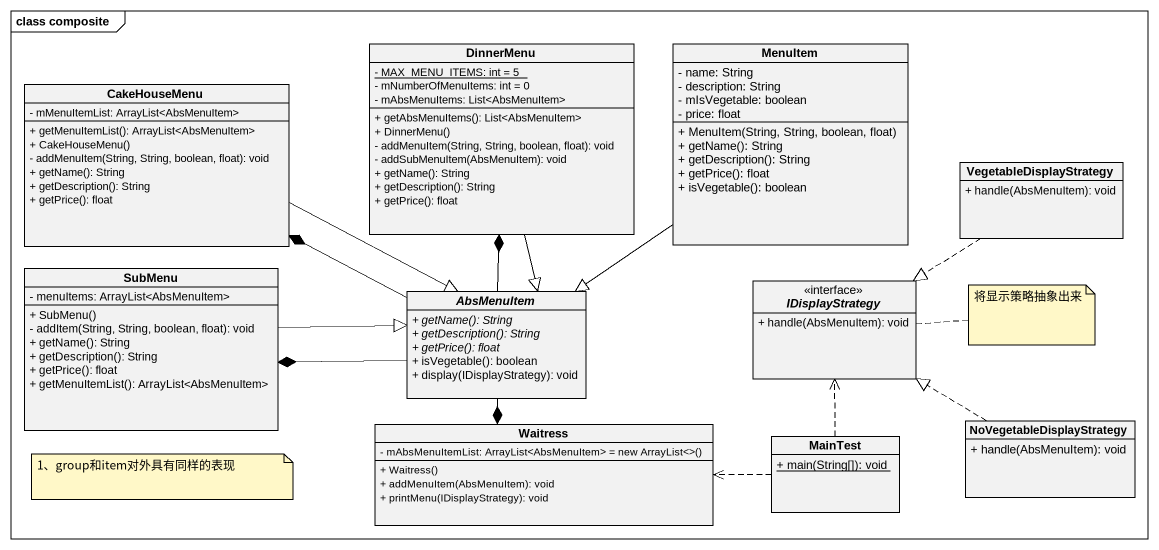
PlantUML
@startuml
mainframe class composite
hide circle
hide empty members
skinparam classAttributeIconSize 0
class DinnerMenu {
  {static} - MAX_MENU_ITEMS: int = 5
  - mNumberOfMenuItems: int = 0
  - mAbsMenuItems: List<AbsMenuItem>
  + getAbsMenuItems(): List<AbsMenuItem>
  + DinnerMenu()
  - addMenuItem(String, String, boolean, float): void
  - addSubMenuItem(AbsMenuItem): void
  + getName(): String
  + getDescription(): String
  + getPrice(): float
}
class MenuItem {
  - name: String
  - description: String
  - mIsVegetable: boolean
  - price: float
  + MenuItem(String, String, boolean, float)
  + getName(): String
  + getDescription(): String
  + getPrice(): float
  + isVegetable(): boolean
}
class CakeHouseMenu {
  - mMenuItemList: ArrayList<AbsMenuItem>
  + getMenuItemList(): ArrayList<AbsMenuItem>
  + CakeHouseMenu()
  - addMenuItem(String, String, boolean, float): void
  + getName(): String
  + getDescription(): String
  + getPrice(): float
}
class VegetableDisplayStrategy {
  + handle(AbsMenuItem): void
}
class SubMenu {
  - menuItems: ArrayList<AbsMenuItem>
  + SubMenu()
  - addItem(String, String, boolean, float): void
  + getName(): String
  + getDescription(): String
  + getPrice(): float
  + getMenuItemList(): ArrayList<AbsMenuItem>
}
abstract class AbsMenuItem {
  {abstract} + getName(): String
  {abstract} + getDescription(): String
  {abstract} + getPrice(): float
  + isVegetable(): boolean
  + display(IDisplayStrategy): void
}
interface IDisplayStrategy <<interface>> {
  + handle(AbsMenuItem): void
}
class Waitress {
  {field} - mAbsMenuItemList: ArrayList<AbsMenuItem> = new ArrayList<>()
  + Waitress()
  + addMenuItem(AbsMenuItem): void
  + printMenu(IDisplayStrategy): void
}
class MainTest {
  {static} + main(String[]): void
}
class NoVegetableDisplayStrategy {
  + handle(AbsMenuItem): void
}
DinnerMenu --|> AbsMenuItem
MenuItem --|> AbsMenuItem
CakeHouseMenu -right-|> AbsMenuItem
VegetableDisplayStrategy ..|> IDisplayStrategy
SubMenu -right-|> AbsMenuItem
AbsMenuItem -up-* DinnerMenu
AbsMenuItem -left-* CakeHouseMenu
AbsMenuItem -left-* SubMenu
AbsMenuItem --* Waitress
MainTest .up.> IDisplayStrategy
MainTest .left.> Waitress
NoVegetableDisplayStrategy .left.|> IDisplayStrategy
note right of IDisplayStrategy : 将显示策略抽象出来
note as N2
  1、group和item对外具有同样的表现
end note
@enduml
